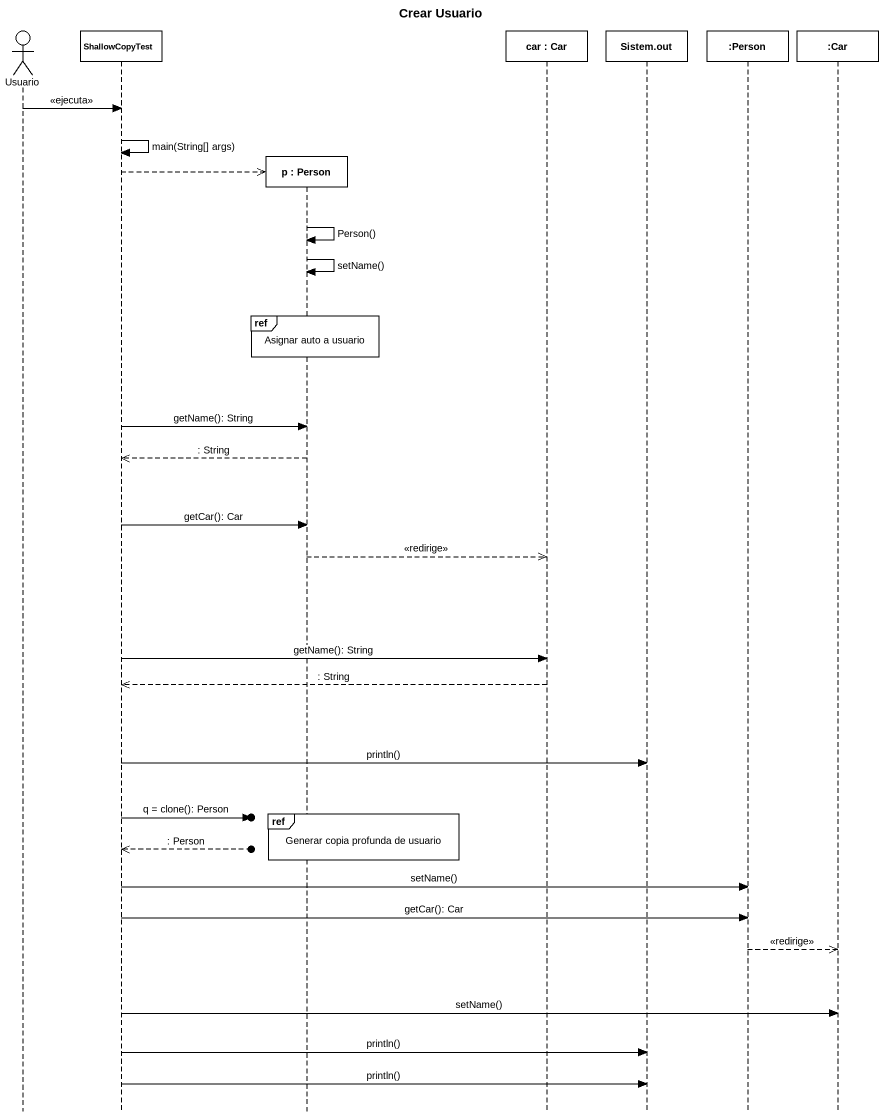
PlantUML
@startuml
title Crear Usuario
hide footbox
actor Usuario
participant ShallowCopyTest
participant "p : Person" as p
participant "car : Car" as car
participant "Sistem.out" as Sistem_out
participant ":Person" as Person_
participant ":Car" as Car

Usuario -> ShallowCopyTest : <<ejecuta>>
ShallowCopyTest -> ShallowCopyTest : main(String[] args)
ShallowCopyTest -->> p **
p -> p : Person()
p -> p : setName()
ref over p : Asignar auto a usuario
ShallowCopyTest -> p : getName(): String
p -->> ShallowCopyTest : : String
ShallowCopyTest -> p : getCar(): Car
p -->> car : <<redirige>>
ShallowCopyTest -> car : getName(): String
car -->> ShallowCopyTest : : String
ShallowCopyTest -> Sistem_out : println()
ref over p : Generar copia profunda de usuario
ShallowCopyTest ->o] : q = clone(): Person
ShallowCopyTest <<--o] : : Person
ShallowCopyTest -> Person_ : setName()
ShallowCopyTest -> Person_ : getCar(): Car
Person_ -->> Car : <<redirige>>
ShallowCopyTest -> Car : setName()
ShallowCopyTest -> Sistem_out : println()
ShallowCopyTest -> Sistem_out : println()
@enduml
